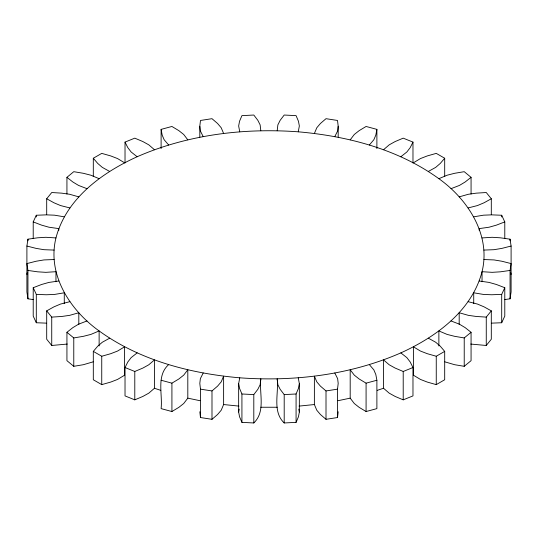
<?xml version="1.0" encoding="UTF-8"?>
<svg xmlns="http://www.w3.org/2000/svg" width="538" height="538" viewBox="0 0 538 538"><rect width="100%" height="100%" fill="white"/><g stroke="black" fill="none" stroke-linecap="round" stroke-linejoin="round"><path stroke-width="0.81" d="M277.191 130.754L277.864 124.883L280.157 120.324L284.199 115.038L296.075 115.636L298.462 121.252L299.35 125.973L298.247 131.817C243.653 127.829 187.554 134.688 137.15 156.74C101.944 172.745 66.201 198.623 55.959 237.924C46.853 274.629 70.189 310.345 99.127 330.937C139.907 360.399 190.217 373.506 239.753 377.81C294.347 381.798 350.446 374.932 400.85 352.888C436.056 336.875 471.799 311.004 482.041 271.697C491.147 234.998 467.811 199.282 438.873 178.69C398.093 149.228 347.783 136.121 298.247 131.817M253.801 422.962L253.801 394.589L257.843 389.304L260.136 384.737L260.809 378.873C259.074 393.365 265.866 411.449 253.801 422.962L241.925 422.364L239.538 416.748L238.65 412.027L238.65 383.655L239.753 377.81M199.813 137.082L199.813 126.235L200.479 120.465L211.992 118.683L217.567 123.484L221.192 127.748L223.62 133.458M314.38 133.458L316.808 127.748L320.433 123.484L326.008 118.683L337.521 120.465L338.187 126.235L337.642 130.969L334.797 136.618M326.008 419.317L326.008 390.938L320.433 386.143L316.808 381.879L314.38 376.17L314.38 404.542L316.808 410.252L320.433 414.516L326.008 419.317L337.521 417.535L337.521 389.162L338.187 383.392L337.642 378.651L334.797 373.009M337.521 417.535L338.187 411.765M33.612 299.626L27.942 298.819L26.9 291.959L26.9 246.041L27.942 239.181L37.66 237.803L45.838 237.292L55.959 237.924M26.9 274.414L27.129 272.887M504.388 299.626L510.058 298.819L510.058 270.446L511.1 263.586L501.941 261.253L494.045 259.928L483.884 259.538M510.058 298.819L511.1 291.959L511.1 246.041L510.058 239.181L500.34 237.803L492.162 237.292L482.041 237.924M161.111 380.245L171.918 383.157L178.845 378.987L183.7 375.154L187.809 369.774L187.809 398.147L183.7 403.527L178.845 407.36L171.918 411.53L161.111 408.624C162.745 394.253 156.148 375.719 168.65 364.616M238.65 412.027L239.202 409.109M298.247 377.81L299.35 383.655L298.462 388.375L296.075 393.991L296.075 422.364L284.199 422.962C272.134 411.449 278.926 393.365 277.191 378.873L277.864 384.737L280.157 389.304L284.199 394.589L284.199 422.962M299.35 383.655L299.35 412.027L298.462 416.748L296.075 422.364M350.191 139.853L354.3 134.473L359.155 130.64L366.082 126.47L376.889 129.376L375.813 135.119L373.849 139.732L369.35 145.011M211.992 419.317L211.992 390.938L217.567 386.143L221.192 381.879L223.62 376.17L223.62 404.542L221.192 410.252L217.567 414.516L211.992 419.317L200.479 417.535L199.813 411.765M33.215 238.59L33.215 221.898L36.302 215.254L46.288 214.864L54.499 215.18L64.278 216.821M491.712 323.136L501.698 322.746L501.698 294.373L504.785 287.722L496.466 284.508L489.082 282.416L479.197 281.011M501.698 322.746L504.785 316.102L504.785 287.722M125.024 367.528L134.789 371.476L142.866 368.066L148.804 364.777L154.467 359.888L154.467 388.261L148.804 393.15L142.866 396.439L134.789 399.848L125.024 395.901L125.024 367.528L127.815 361.98L131.137 357.629L137.15 352.888M203.203 373.009L200.358 378.651L199.813 383.392L200.479 389.162L200.479 417.535M383.533 149.739L389.196 144.85L395.134 141.561L403.211 138.152L412.976 142.099L410.185 147.647L406.863 151.992L400.85 156.74M46.698 214.622L46.698 198.764L51.735 192.523L61.688 193.149L69.678 194.279L78.81 196.874M470.723 344.058L486.265 345.477L486.265 317.104L491.302 310.863L484.079 306.862L477.441 304.057L468.121 301.683M486.265 345.477L491.302 339.236L491.302 310.863M93.309 351.381L101.743 356.25L110.72 353.695L117.553 351.052L124.601 346.808L124.601 375.188L117.553 379.431L110.72 382.074L101.743 384.623L93.309 379.754L93.309 351.381L97.728 346.196L102.301 342.249L109.658 338.18M413.399 162.812L420.447 158.569L427.28 155.926L436.257 153.377L444.691 158.246L440.272 163.431L435.699 167.379L428.342 171.447M66.934 194.016L66.934 177.325L73.773 171.689L83.383 173.297L90.909 175.22L99.127 178.69M438.873 345.961L438.873 330.937L447.091 334.407L454.617 336.324L464.227 337.938L471.066 332.296L465.155 327.635L459.459 324.206L450.999 320.937M444.845 361.839L454.617 364.703L464.227 366.311L471.066 360.675L471.066 332.296M93.155 361.839L83.383 364.703L73.773 366.311L66.934 360.675L66.934 332.296L72.845 327.635L78.541 324.206L87.001 320.937M438.873 178.69L447.091 175.22L454.617 173.297L464.227 171.689L471.066 177.325L465.155 181.992L459.459 185.415L450.999 188.69M93.309 176.605L93.309 158.246L101.743 153.377L110.72 155.926L117.553 158.569L124.601 162.812M444.691 351.381L444.691 379.754L436.257 384.623L427.28 382.074L420.447 379.431L413.399 375.188L413.399 346.808L420.447 351.052L427.28 353.695L436.257 356.25L444.691 351.381L440.272 346.196L435.699 342.249L428.342 338.18M67.277 344.058L51.735 345.477L46.698 339.236L46.698 310.863L53.921 306.862L60.559 304.057L69.879 301.683M459.19 196.874L468.322 194.279L476.312 193.149L486.265 192.523L491.302 198.764L484.079 202.765L477.441 205.57L468.121 207.937M125.024 162.96L125.024 142.099L134.789 138.152L142.866 141.561L148.804 144.85L154.467 149.739M412.976 367.528L412.976 395.901L403.211 399.848L395.134 396.439L389.196 393.15L383.533 388.261L383.533 359.888L389.196 364.777L395.134 368.066L403.211 371.476L412.976 367.528L410.185 361.98L406.863 357.629L400.85 352.888M46.288 323.136L36.302 322.746L33.215 316.102L33.215 287.722L41.534 284.508L48.918 282.416L58.803 281.011M473.722 216.821L483.501 215.18L491.712 214.864L501.698 215.254L504.785 221.898L496.466 225.119L489.082 227.211L479.197 228.616L479.197 230.284M377.225 390.366L383.533 388.261M161.111 148.569L161.111 129.376L171.918 126.47L178.845 130.64L183.7 134.473L187.809 139.853M376.889 380.245L376.889 408.624L366.082 411.53L359.155 407.36L354.3 403.527L350.191 398.147L350.191 369.774L354.3 375.154L359.155 378.987L366.082 383.157L376.889 380.245L375.813 374.502L373.849 369.888L369.35 364.616M511.1 246.041L501.941 248.374L494.045 249.693L483.884 250.083M338.039 400.702L350.191 398.147M66.934 332.296L73.773 337.938L83.383 336.324L90.909 334.407L99.127 330.937L99.127 345.961M326.008 390.938L337.521 389.162M510.058 270.446L500.34 271.825L492.162 272.336L482.041 271.697L482.041 281.717M299.054 406.103L314.38 404.542M46.698 310.863L51.735 317.104L61.688 316.478L69.678 315.342L78.81 312.746L78.81 324.434M284.199 394.589L296.075 393.991M54.116 259.538L43.955 259.928L36.059 261.253L26.9 263.586L27.942 270.446L27.942 298.819M501.698 294.373L491.712 294.757L483.501 294.441L473.722 292.8L473.722 303.654M260.809 407.246L277.191 407.246M54.116 250.083L43.955 249.693L36.059 248.374L26.9 246.041M33.215 287.722L36.302 294.373L46.288 294.757L54.499 294.441L64.278 292.8L64.278 303.654M238.65 383.655L239.538 388.375L241.925 393.991L253.801 394.589M486.265 317.104L476.312 316.478L468.322 315.342L459.19 312.746L459.19 324.434M223.62 404.542L238.946 406.103M27.942 270.446L37.66 271.825L45.838 272.336L55.959 271.697L55.959 281.717M200.479 389.162L211.992 390.938M187.809 398.147L199.961 400.702M69.879 207.937L60.559 205.57L53.921 202.765L46.698 198.764M154.467 388.261L160.775 390.366M87.001 188.69L78.541 185.415L72.845 181.992L66.934 177.325M33.215 221.898L41.534 225.119L48.918 227.211L58.803 228.616L58.803 230.284M109.658 171.447L102.301 167.379L97.728 163.431L93.309 158.246M137.15 156.74L131.137 151.992L127.815 147.647L125.024 142.099M168.65 145.011L164.151 139.732L162.187 135.119L161.111 129.376M203.203 136.618L200.358 130.969L199.813 126.235M298.798 409.109L299.35 412.027M239.753 131.817L238.65 125.973L239.538 121.252L241.925 115.636L253.801 115.038L257.843 120.324L260.136 124.883L260.809 130.754M510.871 272.887L511.1 274.414M510.058 239.181L510.058 240.849M504.785 221.898L504.785 238.59M501.698 215.254L501.698 216.922M491.302 198.764L491.302 214.622M471.066 177.325L471.066 194.016M464.227 337.938L464.227 366.311M444.691 158.246L444.691 176.605M436.257 356.25L436.257 384.623M412.976 142.099L412.976 162.96M403.211 371.476L403.211 399.848M376.889 129.376L376.889 148.569M366.082 383.157L366.082 411.53M338.187 126.235L338.187 137.082M241.925 393.991L241.925 422.364M171.918 383.157L171.918 411.53M134.789 371.476L134.789 399.848M101.743 356.25L101.743 384.623M73.773 337.938L73.773 366.311M51.735 317.104L51.735 345.477M36.302 215.254L36.302 216.922M36.302 294.373L36.302 322.746M27.942 239.181L27.942 240.849"/></g></svg>
